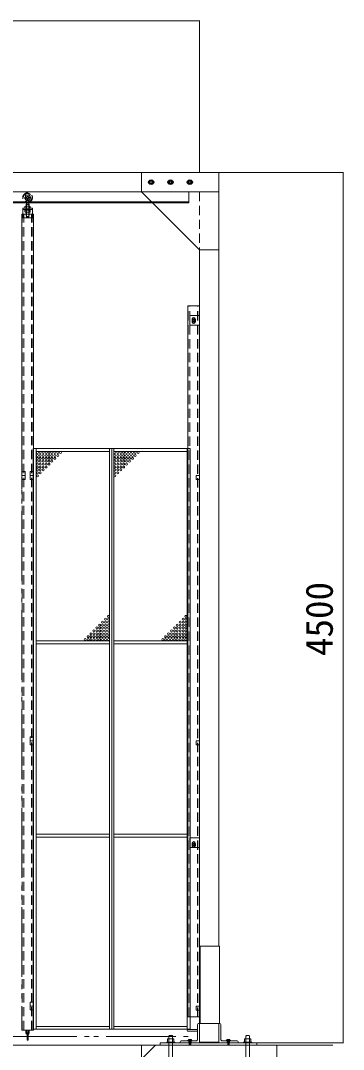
# Model space of a CAD drawing. Units: millimetres, scale not verified. Extents: x -9305 to 9305, y -6415 to 6415.
# Drawn here: x -3893 to -2224, y -3706 to 1613 of the extents above; entities that cross this region are included whole.
import ezdxf
from ezdxf.enums import TextEntityAlignment as Align

# ---------------------------------------------------------------- set-up
doc = ezdxf.new("R2010")
doc.units = ezdxf.units.MM
doc.header["$LTSCALE"] = 40
doc.linetypes.add('DASHED1', pattern=[1.8, 1.2, -0.6])
doc.linetypes.add('DOUBLE_CHAIN2', pattern=[12.8, 9, -1, 0.6, -0.6, 0.6, -1])
for name, color, linetype, lineweight in [('0-0_0', 7, 'Continuous', 9), ('0-2_ACCG-3018', 7, 'Continuous', 9), ('0-3_CYG-36', 7, 'Continuous', 9), ('0-4_CYG柱', 7, 'Continuous', 9), ('0-B_寸法', 7, 'Continuous', 9), ('0-D_梁36', 7, 'Continuous', 9)]:
    doc.layers.add(name, color=color, linetype=linetype, lineweight=lineweight)
doc.styles.add('ＭＳ ゴシック', font='')
doc.styles.get('ＭＳ ゴシック').set_extended_font_data('MS Gothic')

msp = doc.modelspace()

# ---------------------------------------------------------------- linework, layer by layer
at = {"layer": '0-0_0'}
for p, q in [((-2865.94, 827.51), (-2223.93, 827.51)), ((-2224.93, 823.51), (-2224.93, -3668.5)), ((-2804.3, -3672.5), (-2223.93, -3672.5))]:
    msp.add_line(p, q, dxfattribs=at)
at = {"layer": '0-2_ACCG-3018'}
for centre in [(-3805.9, -620.12), (-3805.9, -635.12), (-3790.9, -620.12), (-3790.9, -635.12), (-3775.9, -620.12), (-3775.9, -635.12), (-3760.9, -620.12), (-3760.9, -635.12), (-3745.9, -620.12), (-3745.9, -635.12), (-3730.9, -620.12), (-3730.9, -635.12), (-3715.9, -620.12), (-3715.9, -635.12), (-3700.9, -620.12), (-3700.9, -635.12), (-3685.9, -620.12), (-3404.9, -620.12), (-3404.9, -635.12), (-3389.9, -620.12), (-3389.9, -635.12), (-3374.9, -620.12), (-3374.9, -635.12), (-3359.9, -620.12), (-3359.9, -635.12), (-3344.9, -620.12), (-3344.9, -635.12), (-3329.9, -620.12), (-3329.9, -635.12), (-3314.9, -620.12), (-3314.9, -635.12), (-3299.9, -620.12), (-3299.9, -635.12), (-3284.9, -620.12), (-3805.9, -650.12), (-3805.9, -665.12), (-3805.9, -680.12), (-3805.9, -695.12), (-3790.9, -650.12), (-3790.9, -665.12), (-3790.9, -680.12), (-3790.9, -695.12), (-3775.9, -650.12), (-3775.9, -665.12), (-3775.9, -680.12), (-3775.9, -695.12), (-3760.9, -650.12), (-3760.9, -665.12), (-3760.9, -680.12), (-3760.9, -695.12), (-3745.9, -650.12), (-3745.9, -665.12), (-3745.9, -680.12), (-3730.9, -650.12), (-3730.9, -665.12), (-3715.9, -650.12), (-3404.9, -650.12), (-3404.9, -665.12), (-3404.9, -680.12), (-3404.9, -695.12), (-3389.9, -650.12), (-3389.9, -665.12), (-3389.9, -680.12), (-3389.9, -695.12), (-3374.9, -650.12), (-3374.9, -665.12), (-3374.9, -680.12), (-3374.9, -695.12), (-3359.9, -650.12), (-3359.9, -665.12), (-3359.9, -680.12), (-3359.9, -695.12), (-3344.9, -650.12), (-3344.9, -665.12), (-3344.9, -680.12), (-3329.9, -650.12), (-3329.9, -665.12), (-3314.9, -650.12), (-3805.9, -710.12), (-3805.9, -725.12), (-3805.9, -740.12), (-3790.9, -710.12), (-3790.9, -725.12), (-3775.9, -710.12), (-3404.9, -710.12), (-3404.9, -725.12), (-3404.9, -740.12), (-3389.9, -710.12), (-3389.9, -725.12), (-3374.9, -710.12), (-3453.9, -1482.12), (-3438.9, -1467.12), (-3438.9, -1482.12), (-3052.9, -1482.12), (-3037.9, -1467.12), (-3037.9, -1482.12), (-3513.9, -1542.12), (-3498.9, -1527.12), (-3498.9, -1542.12), (-3483.9, -1512.12), (-3483.9, -1527.12), (-3483.9, -1542.12), (-3468.9, -1497.12), (-3468.9, -1512.12), (-3468.9, -1527.12), (-3468.9, -1542.12), (-3453.9, -1497.12), (-3453.9, -1512.12), (-3453.9, -1527.12), (-3453.9, -1542.12), (-3438.9, -1497.12), (-3438.9, -1512.12), (-3438.9, -1527.12), (-3438.9, -1542.12), (-3112.9, -1542.12), (-3097.9, -1527.12), (-3097.9, -1542.12), (-3082.9, -1512.12), (-3082.9, -1527.12), (-3082.9, -1542.12), (-3067.9, -1497.12), (-3067.9, -1512.12), (-3067.9, -1527.12), (-3067.9, -1542.12), (-3052.9, -1497.12), (-3052.9, -1512.12), (-3052.9, -1527.12), (-3052.9, -1542.12), (-3037.9, -1497.12), (-3037.9, -1512.12), (-3037.9, -1527.12), (-3037.9, -1542.12), (-3558.9, -1587.12), (-3543.9, -1572.12), (-3543.9, -1587.12), (-3528.9, -1557.12), (-3528.9, -1572.12), (-3528.9, -1587.12), (-3513.9, -1557.12), (-3513.9, -1572.12), (-3513.9, -1587.12), (-3498.9, -1557.12), (-3498.9, -1572.12), (-3498.9, -1587.12), (-3483.9, -1557.12), (-3483.9, -1572.12), (-3483.9, -1587.12), (-3468.9, -1557.12), (-3468.9, -1572.12), (-3468.9, -1587.12), (-3453.9, -1557.12), (-3453.9, -1572.12), (-3453.9, -1587.12), (-3438.9, -1557.12), (-3438.9, -1572.12), (-3438.9, -1587.12), (-3157.9, -1587.12), (-3142.9, -1572.12), (-3142.9, -1587.12), (-3127.9, -1557.12), (-3127.9, -1572.12), (-3127.9, -1587.12), (-3112.9, -1557.12), (-3112.9, -1572.12), (-3112.9, -1587.12), (-3097.9, -1557.12), (-3097.9, -1572.12), (-3097.9, -1587.12), (-3082.9, -1557.12), (-3082.9, -1572.12), (-3082.9, -1587.12), (-3067.9, -1557.12), (-3067.9, -1572.12), (-3067.9, -1587.12), (-3052.9, -1557.12), (-3052.9, -1572.12), (-3052.9, -1587.12), (-3037.9, -1557.12), (-3037.9, -1572.12), (-3037.9, -1587.12)]:
    msp.add_circle(centre, 5, dxfattribs=at)
at = {"layer": '0-3_CYG-36'}
for p, q in [((-3224.29, 788.51), (-3230.64, 777.51)), ((-3230.64, 777.51), (-3224.29, 766.51)), ((-3211.59, 788.51), (-3224.29, 788.51)), ((-3224.29, 766.51), (-3211.59, 766.51)), ((-3205.24, 777.51), (-3211.59, 788.51)), ((-3211.59, 766.51), (-3205.24, 777.51)), ((-3124.29, 788.51), (-3130.64, 777.51)), ((-3130.64, 777.51), (-3124.29, 766.51)), ((-3111.59, 788.51), (-3124.29, 788.51)), ((-3124.29, 766.51), (-3111.59, 766.51)), ((-3105.24, 777.51), (-3111.59, 788.51)), ((-3111.59, 766.51), (-3105.24, 777.51)), ((-3024.29, 788.51), (-3030.64, 777.51)), ((-3030.64, 777.51), (-3024.29, 766.51)), ((-3011.59, 788.51), (-3024.29, 788.51)), ((-3024.29, 766.51), (-3011.59, 766.51)), ((-3005.24, 777.51), (-3011.59, 788.51)), ((-3011.59, 766.51), (-3005.24, 777.51)), ((-6267.92, 727.51), (-3267.94, 727.51)), ((-3881.6, 642.86), (-3831.6, 642.86)), ((-3881.6, 592.86), (-3881.6, 642.86)), ((-3870.62, 651.86), (-3870.62, 643.91)), ((-3846.36, 652.86), (-3867.46, 652.86)), ((-3846.36, 642.91), (-3867.46, 642.91)), ((-3862.8, 664.68), (-3864.6, 662.88)), ((-3848.6, 662.88), (-3864.6, 662.88)), ((-3864.6, 662.88), (-3864.6, 652.86)), ((-3863.69, 651.86), (-3863.69, 643.91)), ((-3862.86, 664.68), (-3862.86, 670.9)), ((-3850.4, 664.68), (-3862.8, 664.68)), ((-3862.6, 652.86), (-3862.6, 664.68)), ((-3850.6, 652.86), (-3850.6, 664.68)), ((-3848.6, 662.88), (-3850.4, 664.68)), ((-3850.36, 664.68), (-3850.36, 670.9)), ((-3849.84, 651.86), (-3849.84, 643.91)), ((-3848.6, 662.88), (-3848.6, 652.86)), ((-3842.9, 651.86), (-3842.9, 643.91)), ((-3831.6, 642.86), (-3831.6, 592.86)), ((-3886.6, -807.07), (-3886.6, 612.86)), ((-3881.6, 612.86), (-3886.6, 612.86)), ((-3831.6, 592.86), (-3881.6, 592.86)), ((-3846.36, 632.86), (-3867.46, 632.86)), ((-3826.6, 612.86), (-3831.6, 612.86)), ((-3826.6, -3606.93), (-3826.6, 612.86)), ((-3027.94, 137.5), (-3027.94, -3537.31)), ((-3027.94, 137.5), (-2967.94, 137.5)), ((-3006.44, 67.42), (-2997.94, 72.32)), ((-3006.44, 57.6), (-3006.44, 67.42)), ((-2997.94, 52.69), (-3006.44, 57.6)), ((-2997.94, 72.32), (-2989.44, 67.42)), ((-2989.44, 57.6), (-2997.94, 52.69)), ((-2989.44, 67.42), (-2989.44, 57.6)), ((-3826.9, -599.12), (-3826.9, -3602.12)), ((-3016.9, -599.12), (-3826.9, -599.12)), ((-3811.9, -3602.12), (-3811.9, -599.12)), ((-3432.9, -614.12), (-3811.9, -614.12)), ((-3432.9, -3602.12), (-3432.9, -599.12)), ((-3421.9, -3602.12), (-3421.9, -599.12)), ((-3410.9, -3602.12), (-3410.9, -599.12)), ((-3031.9, -614.12), (-3410.9, -614.12)), ((-3031.9, -3602.12), (-3031.9, -599.12)), ((-3016.9, -599.12), (-3016.9, -3602.12)), ((-3886.6, -719.12), (-3869.6, -719.12)), ((-3869.6, -739.12), (-3886.6, -739.12)), ((-3869.6, -719.12), (-3869.6, -759.12)), ((-3843.9, -719.12), (-3843.9, -739.12)), ((-3826.9, -719.12), (-3843.9, -719.12)), ((-3843.9, -739.12), (-3826.9, -739.12)), ((-3843.9, -739.13), (-3826.6, -739.13)), ((-3843.9, -759.13), (-3843.9, -739.13)), ((-2985.24, -739.51), (-2967.94, -739.51)), ((-3869.6, -759.12), (-3886.3, -759.12)), ((-3826.6, -759.13), (-3843.9, -759.13)), ((-3432.9, -1593.12), (-3811.9, -1593.12)), ((-3031.9, -1593.12), (-3410.9, -1593.12)), ((-3432.9, -1609.12), (-3811.9, -1609.12)), ((-3031.9, -1609.12), (-3410.9, -1609.12)), ((-3843.9, -2090.62), (-3843.9, -2110.62)), ((-3826.9, -2090.62), (-3843.9, -2090.62)), ((-3843.9, -2110.62), (-3826.9, -2110.62)), ((-3843.9, -2110.63), (-3826.6, -2110.63)), ((-3843.9, -2130.63), (-3843.9, -2110.63)), ((-3027.93, -2112.38), (-3027.93, -2132.38)), ((-3826.6, -2130.63), (-3843.9, -2130.63)), ((-3432.9, -2593.12), (-3811.9, -2593.12)), ((-3031.9, -2593.12), (-3410.9, -2593.12)), ((-3432.9, -2609.12), (-3811.9, -2609.12)), ((-3031.9, -2609.12), (-3410.9, -2609.12)), ((-3843.9, -3462.12), (-3826.9, -3462.12)), ((-3843.9, -3482.12), (-3843.9, -3462.12)), ((-3826.9, -3482.12), (-3843.9, -3482.12)), ((-3843.9, -3482.13), (-3826.6, -3482.13)), ((-3843.9, -3502.13), (-3843.9, -3482.13)), ((-3826.6, -3502.13), (-3843.9, -3502.13)), ((-3886.6, -3606.93), (-3886.6, -3556.93)), ((-3027.94, -3537.49), (-2967.94, -3537.49)), ((-3886.6, -3607.14), (-3826.6, -3607.14)), ((-3865.1, -3607.14), (-3865.1, -3620.42)), ((-3860.1, -3607.14), (-3860.1, -3620.42)), ((-3853.1, -3607.14), (-3853.1, -3620.42)), ((-3848.1, -3607.14), (-3848.1, -3620.42)), ((-3016.9, -3602.12), (-3826.9, -3602.12)), ((-3432.9, -3587.12), (-3811.9, -3587.12)), ((-3031.9, -3587.12), (-3410.9, -3587.12)), ((-3859.1, -3621.42), (-3859.1, -3656.42)), ((-3854.1, -3621.42), (-3854.1, -3656.42)), ((-3133.63, -3652.65), (-3133.63, -3668.57)), ((-3101.79, -3650.66), (-3131.64, -3650.66)), ((-3125.67, -4204.8), (-3125.67, -3636.68)), ((-3123.68, -3634.7), (-3109.75, -3634.7)), ((-3107.76, -3636.68), (-3107.76, -3801.84)), ((-3099.8, -3668.57), (-3099.8, -3652.65)), ((-3025.18, -3656.5), (-3025.18, -3660.48)), ((-3011.25, -3654.52), (-3023.19, -3654.52)), ((-3021.2, -3660.48), (-3021.2, -3654.52)), ((-3013.24, -3654.52), (-3013.24, -3660.48)), ((-3009.26, -3660.48), (-3009.26, -3656.5)), ((-2826.19, -3656.5), (-2826.19, -3660.48)), ((-2812.26, -3654.52), (-2824.2, -3654.52)), ((-2822.21, -3660.48), (-2822.21, -3654.52)), ((-2814.25, -3660.48), (-2814.25, -3654.52)), ((-2810.27, -3660.48), (-2810.27, -3656.5)), ((-2735.65, -3652.65), (-2735.65, -3668.57)), ((-2703.82, -3650.66), (-2733.66, -3650.66)), ((-2727.69, -3801.84), (-2727.69, -3636.7)), ((-2725.69, -3634.7), (-2711.78, -3634.7)), ((-2709.78, -3636.7), (-2709.78, -4204.8)), ((-2701.82, -3668.57), (-2701.82, -3652.65)), ((-7118.38, -3684.44), (-2277.86, -3684.44)), ((-3267.94, -3756.04), (-3196.02, -3684.12)), ((-2670.98, -3672.5), (-3170.44, -3672.5)), ((-3170.44, -3672.5), (-3170.44, -3684.44)), ((-2670.98, -3672.5), (-2670.98, -3684.44)), ((-2567.94, -4584.12), (-2567.94, -3684.44))]:
    msp.add_line(p, q, dxfattribs=at)
at = {"layer": '0-3_CYG-36', "linetype": 'DASHED1'}
for p, q in [((-3845.1, 710.68), (-3868.1, 710.68)), ((-3868.1, 710.68), (-3868.1, 685.68)), ((-3845.1, 710.68), (-3845.1, 685.68)), ((-3267.94, 727.51), (-2867.94, 727.51)), ((-3845.1, 685.68), (-3868.1, 685.68)), ((-3864.6, 652.86), (-3864.6, 599.68)), ((-3848.6, 652.86), (-3848.6, 599.68)), ((-3884.3, -3606.93), (-3884.3, 612.86)), ((-3876.6, -3606.93), (-3876.6, 612.86)), ((-3836.6, -3606.93), (-3836.6, 612.86)), ((-3828.9, -3606.93), (-3828.9, 612.86)), ((-3025.64, -3537.49), (-3025.64, 137.5)), ((-3017.94, -3537.49), (-3017.94, 137.5)), ((-2977.94, -3537.49), (-2977.94, 137.5)), ((-2970.24, -3537.49), (-2970.24, 137.5))]:
    msp.add_line(p, q, dxfattribs=at)
at = {"layer": '0-3_CYG-36', "linetype": 'DOUBLE_CHAIN2'}
for p, q in [((-3862.86, 670.9), (-3862.86, 685.68)), ((-3862.6, 597.68), (-3862.6, 652.86)), ((-3850.6, 597.68), (-3850.6, 652.86)), ((-3850.36, 670.9), (-3850.36, 685.68)), ((-3210.94, 670.51), (-3022.94, 670.51)), ((-3886.6, 612.86), (-3886.6, -3606.93)), ((-3831.6, 636.86), (-3881.6, 636.86)), ((-3831.6, 612.86), (-3881.6, 612.86)), ((-3870.62, 623.96), (-3870.62, 631.86)), ((-3843.1, 636.86), (-3870.1, 636.86)), ((-3870.1, 636.86), (-3870.1, 632.86)), ((-3843.1, 632.86), (-3870.1, 632.86)), ((-3846.36, 622.96), (-3867.46, 622.96)), ((-3848.6, 599.68), (-3864.6, 599.68)), ((-3864.6, 599.68), (-3862.6, 597.68)), ((-3863.69, 623.96), (-3863.69, 631.86)), ((-3850.6, 597.68), (-3862.6, 597.68)), ((-3861.6, 636.86), (-3855.5, 632.96)), ((-3856.6, 636.86), (-3850.5, 632.96)), ((-3848.6, 599.68), (-3850.6, 597.68)), ((-3849.84, 623.96), (-3849.84, 631.86)), ((-3843.1, 636.86), (-3843.1, 632.86)), ((-3842.9, 623.96), (-3842.9, 631.86)), ((-6521.85, -3638.92), (-3017.22, -3638.92)), ((-3021.2, -3662.48), (-3013.24, -3662.48)), ((-3021.2, -3664.46), (-3013.24, -3662.48)), ((-3021.2, -3666.46), (-3013.24, -3664.46)), ((-3021.2, -3668.44), (-3013.24, -3666.46)), ((-3021.2, -3670.44), (-3013.24, -3668.44)), ((-2822.21, -3662.48), (-2814.25, -3662.48)), ((-2822.21, -3664.46), (-2814.25, -3662.48)), ((-2822.21, -3666.46), (-2814.25, -3664.46)), ((-2822.21, -3668.44), (-2814.25, -3666.46)), ((-2822.21, -3670.44), (-2814.25, -3668.44)), ((-3021.2, -3672.42), (-3013.24, -3670.44)), ((-3021.2, -3674.42), (-3013.24, -3672.42)), ((-3021.2, -3676.4), (-3013.24, -3674.42)), ((-3021.2, -3678.4), (-3013.24, -3676.4)), ((-3021.2, -3680.38), (-3013.24, -3678.4)), ((-3021.2, -3682.38), (-3013.24, -3680.38)), ((-3021.2, -3684.36), (-3013.24, -3682.38)), ((-2822.21, -3672.42), (-2814.25, -3670.44)), ((-2822.21, -3674.42), (-2814.25, -3672.42)), ((-2822.21, -3676.4), (-2814.25, -3674.42)), ((-2822.21, -3678.4), (-2814.25, -3676.4)), ((-2822.21, -3680.38), (-2814.25, -3678.4)), ((-2822.21, -3682.38), (-2814.25, -3680.38)), ((-2822.21, -3684.36), (-2814.25, -3682.38))]:
    msp.add_line(p, q, dxfattribs=at)
at = {"layer": '0-3_CYG-36'}
for points in [[(-2967.94, -759.51), (-2985.24, -759.51), (-2985.24, -739.51)], [(-2967.94, -2131.01), (-2985.24, -2131.01), (-2985.24, -2111.02), (-2967.94, -2111.02)], [(-3006.44, -2652.26), (-3006.44, -2642.45), (-2997.94, -2637.54), (-2989.44, -2642.45), (-2989.44, -2652.26)], [(-2989.44, -2652.26), (-2997.94, -2657.17), (-3006.44, -2652.26)], [(-2967.94, -3502.52), (-2985.24, -3502.52), (-2985.24, -3482.52), (-2967.94, -3482.52)], [(-3267.94, -3684.12), (-3267.94, -4584.12), (-2567.94, -4584.12)]]:
    msp.add_lwpolyline(points, dxfattribs=at)
for points in [[(-3137.61, -3668.57), (-3095.82, -3668.57), (-3095.82, -3672.55), (-3137.61, -3672.55)], [(-3029.16, -3662.48), (-3005.28, -3662.48), (-3005.28, -3660.48), (-3029.16, -3660.48)], [(-2830.17, -3662.48), (-2806.3, -3662.48), (-2806.3, -3660.48), (-2830.17, -3660.48)], [(-2739.63, -3668.57), (-2697.84, -3668.57), (-2697.84, -3672.55), (-2739.63, -3672.55)]]:
    msp.add_lwpolyline(points, close=True, dxfattribs=at)
at = {"layer": '0-3_CYG-36', "linetype": 'DOUBLE_CHAIN2'}
for points in [[(-3013.24, -3660.48), (-3013.24, -3684.36), (-3021.2, -3684.36), (-3021.2, -3660.48)], [(-2814.25, -3660.48), (-2814.25, -3684.36), (-2822.21, -3684.36), (-2822.21, -3660.48)]]:
    msp.add_lwpolyline(points, dxfattribs=at)
at = {"layer": '0-3_CYG-36'}
for centre, radius in [((-3217.94, 777.51), 11), ((-3217.94, 777.51), 7.5), ((-3217.94, 777.51), 7), ((-3217.94, 777.51), 5.92), ((-3117.94, 777.51), 11), ((-3117.94, 777.51), 7.5), ((-3117.94, 777.51), 7), ((-3117.94, 777.51), 5.92), ((-3017.94, 777.51), 11), ((-3017.94, 777.51), 7.5), ((-3017.94, 777.51), 7), ((-3017.94, 777.51), 5.92), ((-2997.94, 62.51), 8.5), ((-2997.94, 62.51), 5), ((-2997.94, 62.51), 5), ((-2997.94, 62.51), 4.19), ((-2997.94, -2647.36), 8.5), ((-2997.94, -2647.36), 5), ((-2997.94, -2647.36), 5), ((-2997.94, -2647.36), 4.19)]:
    msp.add_circle(centre, radius, dxfattribs=at)
at = {"layer": '0-3_CYG-36', "linetype": 'DASHED1'}
for radius in [25, 22, 14.49, 6.25, 5]:
    msp.add_circle((-3856.6, 697.68), radius, dxfattribs=at)
at = {"layer": '0-3_CYG-36'}
for centre, radius, start, end in [((-3217.94, 777.51), 12, 126.444, 173.556), ((-3217.94, 777.51), 12, 186.444, 233.556), ((-3217.94, 777.51), 12, 66.444, 113.556), ((-3217.94, 777.51), 12, 246.444, 293.556), ((-3217.94, 777.51), 12, 6.444, 53.556), ((-3217.94, 777.51), 12, 306.444, 353.556), ((-3117.94, 777.51), 12, 126.444, 173.556), ((-3117.94, 777.51), 12, 186.444, 233.556), ((-3117.94, 777.51), 12, 66.444, 113.556), ((-3117.94, 777.51), 12, 246.444, 293.556), ((-3117.94, 777.51), 12, 6.444, 53.556), ((-3117.94, 777.51), 12, 306.444, 353.556), ((-3017.94, 777.51), 12, 126.444, 173.556), ((-3017.94, 777.51), 12, 186.444, 233.556), ((-3017.94, 777.51), 12, 66.444, 113.556), ((-3017.94, 777.51), 12, 246.444, 293.556), ((-3017.94, 777.51), 12, 6.444, 53.556), ((-3017.94, 777.51), 12, 306.444, 353.556), ((-3867.16, 646.4), 6.46, 57.58, 122.42), ((-3867.16, 649.36), 6.46, 237.58, 302.42), ((-3856.76, 628.37), 24.49, 73.565, 106.435), ((-3856.76, 667.4), 24.49, 253.565, 286.435), ((-3846.37, 646.36), 6.5, 57.795, 122.205), ((-3846.37, 649.41), 6.5, 237.795, 302.205), ((-3025.94, -3607.49), 5, 90, 270), ((-3856.6, -3620.42), 8.5, 180, 252.895), ((-3856.6, -3620.42), 3.5, 180, 224.415), ((-3856.6, -3621.42), 2.5, 0, 180), ((-3856.6, -3656.42), 2.5, 180, 0), ((-3856.6, -3620.42), 8.5, 287.105, 0), ((-3856.6, -3620.42), 3.5, 315.585, 0), ((-3131.64, -3652.65), 1.99, 90, 180), ((-3123.68, -3636.68), 1.99, 90, 180), ((-3109.75, -3636.68), 1.99, 0, 90), ((-3101.79, -3652.65), 1.99, 0, 90), ((-3023.19, -3656.5), 1.99, 90, 180), ((-3011.25, -3656.5), 1.99, 0, 90), ((-2987.94, -3652.49), 10, 270, 0), ((-2847.94, -3652.49), 10, 180, 270), ((-2824.2, -3656.5), 1.99, 90, 180), ((-2812.26, -3656.5), 1.99, 0, 90), ((-2733.66, -3652.65), 1.99, 90, 180), ((-2725.69, -3636.7), 2, 90, 180), ((-2711.78, -3636.7), 2, 0, 90), ((-2703.82, -3652.65), 1.99, 0, 90)]:
    msp.add_arc(centre, radius, start, end, dxfattribs=at)
at = {"layer": '0-3_CYG-36', "linetype": 'DOUBLE_CHAIN2'}
for centre, radius, start, end in [((-3867.16, 626.4), 6.46, 57.58, 122.42), ((-3867.16, 629.41), 6.46, 237.58, 302.42), ((-3856.76, 608.37), 24.49, 73.565, 106.435), ((-3856.76, 647.45), 24.49, 253.565, 286.435), ((-3846.37, 626.36), 6.5, 57.795, 122.205), ((-3846.37, 629.46), 6.5, 237.795, 302.205), ((-3023.19, -3656.5), 1.99, 90, 180), ((-2824.2, -3656.5), 1.99, 90, 180)]:
    msp.add_arc(centre, radius, start, end, dxfattribs=at)
at = {"layer": '0-4_CYG柱'}
for p, q in [((-2867.94, 827.51), (-2867.94, -3172.49)), ((-3267.94, 727.51), (-2967.94, 427.51)), ((-2967.94, -3672.49), (-2967.94, 427.51)), ((-2967.94, 427.51), (-2867.94, 427.51)), ((-3017.94, 87.51), (-2967.94, 87.51)), ((-3005.44, 70.51), (-3005.44, 54.51)), ((-2990.44, 70.51), (-2990.44, 54.51)), ((-3017.94, -2612.49), (-2967.94, -2612.49)), ((-3005.44, -2639.36), (-3005.44, -2641.87)), ((-3005.44, -2655.36), (-3005.44, -2652.84)), ((-2990.44, -2639.36), (-2990.44, -2641.87)), ((-2990.44, -2655.36), (-2990.44, -2652.84)), ((-2964.74, -3572.49), (-2964.74, -3172.49)), ((-2964.74, -3172.49), (-2864.74, -3172.49)), ((-2864.74, -3172.49), (-2864.74, -3572.49)), ((-2977.94, -3602.49), (-3025.94, -3602.49)), ((-3025.94, -3612.49), (-2977.94, -3612.49)), ((-2977.94, -3577.49), (-2977.94, -3652.49)), ((-2977.94, -3577.5), (-2977.94, -3652.5)), ((-2967.94, -3572.49), (-2972.94, -3572.49)), ((-2871.15, -3572.5), (-2972.94, -3572.5)), ((-2964.74, -3572.49), (-2862.94, -3572.49)), ((-2867.95, -3572.5), (-2862.95, -3572.5)), ((-2867.94, -3672.49), (-2867.94, -3572.49)), ((-2857.95, -3577.5), (-2857.95, -3652.5)), ((-2857.94, -3577.49), (-2857.94, -3652.49)), ((-3067.94, -3667.49), (-3067.94, -3672.49)), ((-3067.93, -3667.49), (-3067.93, -3672.49)), ((-2987.94, -3662.49), (-3062.94, -3662.49)), ((-2987.94, -3662.49), (-3062.93, -3662.49)), ((-2847.95, -3662.49), (-2772.96, -3662.49)), ((-2847.94, -3662.49), (-2772.94, -3662.49)), ((-2767.96, -3667.49), (-2767.96, -3672.49)), ((-2767.94, -3667.49), (-2767.94, -3672.49)), ((-3067.94, -3672.49), (-2767.94, -3672.49))]:
    msp.add_line(p, q, dxfattribs=at)
at = {"layer": '0-4_CYG柱', "linetype": 'DASHED1'}
msp.add_line((-2967.94, 727.51), (-2967.94, 427.51), dxfattribs=at)
at = {"layer": '0-4_CYG柱', "linetype": 'DOUBLE_CHAIN2'}
for p, q in [((-3023.19, -3662.48), (-3023.19, -3672.42)), ((-3011.25, -3662.48), (-3011.25, -3672.42)), ((-2867.94, -3667.99), (-2967.94, -3667.99)), ((-2967.94, -3667.99), (-2867.95, -3667.99)), ((-2824.2, -3662.48), (-2824.2, -3672.42)), ((-2812.26, -3662.48), (-2812.26, -3672.42))]:
    msp.add_line(p, q, dxfattribs=at)
at = {"layer": '0-4_CYG柱'}
for points in [[(-2867.94, 827.51), (-3267.94, 827.51), (-3267.94, 727.51)], [(-2967.94, 37.51), (-3017.94, 37.51), (-3017.94, 87.51)], [(-2967.94, -2662.49), (-3017.94, -2662.49), (-3017.94, -2612.49)]]:
    msp.add_lwpolyline(points, dxfattribs=at)
for centre, radius, start, end in [((-2997.94, 70.51), 7.5, 0, 180), ((-2997.94, 54.51), 7.5, 180, 0), ((-2997.94, -2639.36), 7.5, 0, 180), ((-2997.94, -2655.36), 7.5, 180, 0), ((-2972.94, -3577.49), 5, 90, 180), ((-2972.94, -3577.5), 5, 90, 180), ((-2862.95, -3577.5), 5, 0, 90), ((-2862.94, -3577.49), 5, 0, 90), ((-3062.94, -3667.49), 5, 90, 180), ((-3062.93, -3667.49), 5, 90, 180), ((-2987.94, -3652.5), 10, 270, 0), ((-2847.95, -3652.5), 10, 180, 270), ((-2772.96, -3667.49), 5, 0, 90), ((-2772.94, -3667.49), 5, 0, 90)]:
    msp.add_arc(centre, radius, start, end, dxfattribs=at)
at = {"layer": '0-B_寸法'}
for p, q in [((-6563.92, 1612.07), (-2971.94, 1612.07)), ((-2967.94, 829.51), (-2967.94, 1613.07))]:
    msp.add_line(p, q, dxfattribs=at)
at = {"layer": '0-D_梁36'}
for p, q in [((-3022.94, 670.51), (-3022.94, 727.51)), ((-6512.92, 676.51), (-3022.94, 676.51)), ((-6512.92, 672.11), (-3022.94, 672.11)), ((-6512.92, 670.51), (-3210.94, 670.51))]:
    msp.add_line(p, q, dxfattribs=at)
for points in [[(-6667.92, 827.51), (-6667.92, 727.51), (-2867.94, 727.51)], [(-6667.92, 827.51), (-2867.94, 827.51), (-2867.94, 727.51)]]:
    msp.add_lwpolyline(points, dxfattribs=at)
for centre, start, end in [((-3225.94, 777.51), 101.415, 258.585), ((-3209.94, 777.51), 281.415, 78.585), ((-3125.94, 777.51), 101.415, 258.585), ((-3109.94, 777.51), 281.415, 78.585), ((-3025.94, 777.51), 101.415, 258.585), ((-3009.94, 777.51), 281.415, 78.585)]:
    msp.add_arc(centre, 7.5, start, end, dxfattribs=at)

# ---------------------------------------------------------------- texts
at = {"layer": '0-0_0', "style": 'ＭＳ ゴシック'}
msp.add_text('4500', height=140.8, rotation=90, dxfattribs=at).set_placement((-2236.47, -1672.43), align=Align.BOTTOM_LEFT)

doc.saveas('drawing.dxf')
